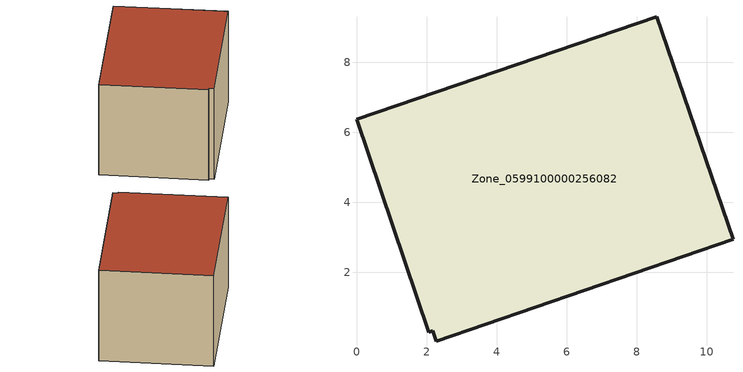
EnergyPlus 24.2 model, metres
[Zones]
Zone_0599100000256082
 floor ground (C_G): 2.18,0.33 2.07,0.29 0,6.37 8.58,9.29 10.75,2.94 2.28,0.04 z0
 wall outside (C_F): 10.75,2.94 8.58,9.29 0,6.37 2.07,0.29 2.18,0.33 2.28,0.04 10.75,2.94 z0:6.07
 roof outside (C_R): 2.18,0.33 2.28,0.04 10.75,2.94 8.58,9.29 0,6.37 2.07,0.29 z6.07
[BUILDING]
Pand.0599100000256082: North Axis=0; Terrain=City; Loads Convergence Tolerance Value=0.04; Temperature Convergence Tolerance Value=0.4; Solar Distribution=FullExterior; Maximum Number of Warmup Days=25; Minimum Number of Warmup Days=1
[Site:Location]
Rotterdam.The.Hague.AP_ZH_NLD Design_Conditions: Latitude=51.96; Longitude=4.45; Time Zone=1; Elevation=-4.5
[SITE:GROUNDTEMPERATURE:BUILDINGSURFACE]
18, 18, 18, 18, 18, 18, 18, 18, 18, 18, 18, 18
[MATERIAL] Thermal Absorptance=0.9; Solar Absorptance=0.7; Visible Absorptance=0.7
Name | Roughness | Thickness | Conductivity | Density | Specific Heat
G.TC.1946-1964 | MediumSmooth | 0.15 | 1 | 540 | 1210
F.TC.1946-1964 | Rough | 0.3 | 0.857143 | 1920 | 840
R.TC.1946-1964 | MediumRough | 0.2 | 0.235294 | 1500 | 1000
[CONSTRUCTION]
C_G: G.TC.1946-1964
C_F: F.TC.1946-1964
C_R: R.TC.1946-1964
[ZONE]
Zone_0599100000256082: Type=1; Multiplier=1; Ceiling Height=Autocalculate; Volume=Autocalculate; Floor Area=autocalculate; Part of Total Floor Area=Yes
[ZONEINFILTRATION:DESIGNFLOWRATE]
Infil_Zone_0599100000256082: Zone or ZoneList or Space or SpaceList=Zone_0599100000256082; Schedule=AlwaysOn; Design Flow Rate Calculation Method=Flow/Area; Flow Rate per Floor Area=0.003; Constant Term Coefficient=1; Temperature Term Coefficient=0; Velocity Term Coefficient=0; Velocity Squared Term Coefficient=0
[HVACTEMPLATE:ZONE:IDEALLOADSAIRSYSTEM]
Zone_0599100000256082: Maximum Heating Supply Air Temperature=50; Minimum Cooling Supply Air Temperature=13; Maximum Heating Supply Air Humidity Ratio=0.0156; Minimum Cooling Supply Air Humidity Ratio=0.0077; Heating Limit=NoLimit; Cooling Limit=NoLimit; Dehumidification Control Type=ConstantSensibleHeatRatio; Cooling Sensible Heat Ratio=0.7; Dehumidification Setpoint=60; Humidification Control Type=None; Humidification Setpoint=30; Outdoor Air Method=None; Outdoor Air Flow Rate per Person=0.00944; Outdoor Air Flow Rate per Zone Floor Area=0; Outdoor Air Flow Rate per Zone=0; Demand Controlled Ventilation Type=None; Outdoor Air Economizer Type=NoEconomizer; Heat Recovery Type=None; Sensible Heat Recovery Effectiveness=0.7; Latent Heat Recovery Effectiveness=0.65
[ZONECONTROL:THERMOSTAT]
ThermostatControl_Zone_0599100000256082: Zone or ZoneList=Zone_0599100000256082; Control Type Schedule=DualSetpointControlType; Control 1=Thermostat_Zone_0599100000256082; Temperature Difference Between Cutout And Setpoint=0
[THERMOSTATSETPOINT:DUALSETPOINT]
Thermostat_Zone_0599100000256082: Heating Setpoint Temperature Schedule=HeatingSetpoint_Zone_0599100000256082; Cooling Setpoint Temperature Schedule=CoolingSetpoint_Zone_0599100000256082
[SCHEDULE:COMPACT]
HeatingSetpoint_Zone_0599100000256082: Through: 12/31, For: AllDays, Until: 24:00, 21
CoolingSetpoint_Zone_0599100000256082: Through: 12/31, For: AllDays, Until: 24:00, 24
DualSetpointControlType: Through: 12/31, For: AllDays, Until: 24:00, 4
AlwaysOn: Through: 12/31, For: AllDays, Until: 24:00, 1
